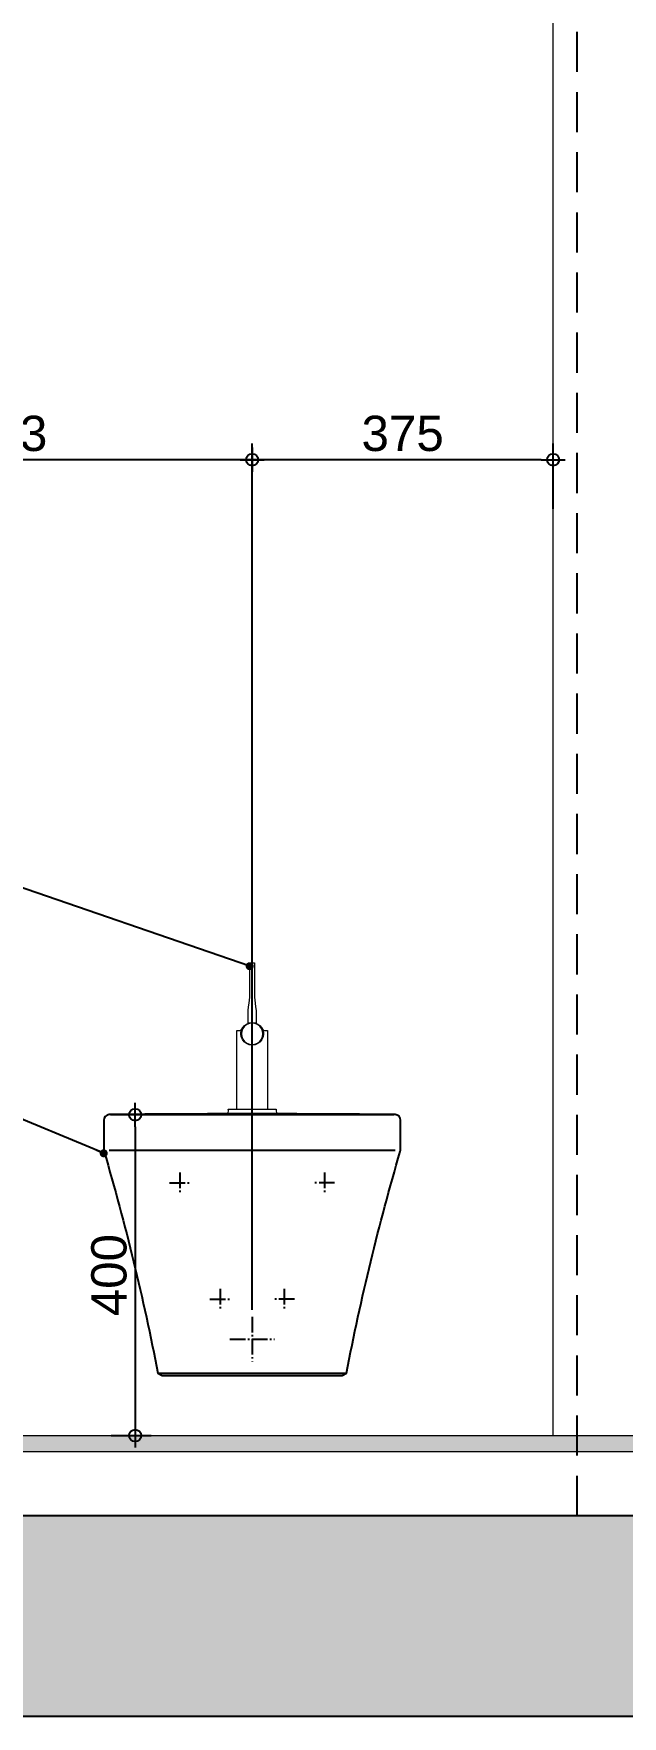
# Model space of a CAD drawing. Header units: inches. Extents: x 258415 to 640093, y 441672 to 945769.
# Drawn here: x 318775 to 319509, y 459374 to 461472 of the extents above; entities that cross this region are included whole.
import ezdxf

# ---------------------------------------------------------------- set-up
doc = ezdxf.new("R2010")
doc.units = ezdxf.units.IN
doc.header["$MEASUREMENT"] = 0
doc.linetypes.add('AM_DIN_G_W050', pattern=[13.75, 9.75, -1.5, 1, -1.5])
doc.linetypes.add('DASHED2', pattern=[0.375, 0.25, -0.125])
doc.layers.add('CQ Marble', color=6, linetype='Continuous', lineweight=0)
for name, color, linetype in [('CQ marble hatch', 8, 'Continuous'), ('CQ SANITARY WARES', 212, 'Continuous'), ('CQ section wall', 3, 'Continuous'), ('CQ Section walls', 3, 'Continuous'), ('CQ Wall hatch_CHB', 8, 'Continuous'), ('CQ_callout', 34, 'Continuous'), ('DIM', 251, 'Continuous'), ('SANITARY WARES', 212, 'Continuous')]:
    doc.layers.add(name, color=color, linetype=linetype)
doc.styles.get("Standard").update_dxf_attribs({"font": 'arial.ttf'})
doc.dimstyles.new('CQ Anno', dxfattribs={"dimscale": 40, "dimtxt": 2.2, "dimasz": 0.75, "dimexe": 1, "dimexo": 0.5, "dimgap": 0.5, "dimtad": 1, "dimrnd": 1, "dimdsep": 46, "dimtxsty": 'Standard', "dimblk": 'x-04-bw-gf-dim-50$0$DIM12', "dimcen": 0.0025, "dimdle": 0.5, "dimclrd": 8, "dimclre": 8, "dimclrt": 2, "dimazin": 2, "dimtfac": 1, "dimtix": 1, "dimtmove": 1, "dimatfit": 0, "dimfxl": 50, "dimtolj": 1, "dimtzin": 0, "dimlwd": -1, "dimarcsym": 1})
doc.dimstyles.get("Standard").update_dxf_attribs({"dimtxt": 0.18, "dimasz": 0.18, "dimexe": 0.18, "dimexo": 0.0625, "dimgap": 0.09, "dimtad": 0, "dimtih": 1, "dimtoh": 1, "dimdec": 4, "dimzin": 0, "dimdsep": 46, "dimtxsty": 'Standard', "dimcen": 0.09, "dimadec": 0, "dimazin": 0, "dimtfac": 1, "dimtdec": 4, "dimtofl": 0, "dimtmove": 0, "dimatfit": 3, "dimfxl": 1, "dimtolj": 1, "dimtzin": 0, "dimarcsym": 0})

# ---------------------------------------------------------------- blocks, each defined once
blk = doc.blocks.new('ff12 section a and b')
at = {"layer": 'CQ marble hatch', "ltscale": 1000}
h = blk.add_hatch(dxfattribs=at)
h.set_pattern_fill('ANSI36', color=256, scale=50, angle=90, style=0)
h.set_pattern_definition([(135, (-116487.402, -51258.8555), (-12.1533978, 3.314563037), [15.625, -3.125, 0, -3.125])])
h.paths.add_polyline_path([(308598.9, 459723.9), (308598.9, 459703.9), (312405.4, 459703.9), (312405.4, 459723.9)])
at = {"layer": 'CQ Wall hatch_CHB', "ltscale": 300, "extrusion": (1.65644e-08, -2.02966e-09, 1)}
h = blk.add_hatch(dxfattribs=at)
h.set_pattern_fill('AR-CONC', color=256, scale=10, angle=-13.9714, style=0)
h.set_pattern_definition([(36.028577, (-117982.78, -49373.48), (68.0890203, -23.40695), [7.5, -82.5]), (341.028577, (-117982.78, -49373.48), (4.6961155, 76.3439316), [6, -66]), (86.480021, (-117977.11, -49375.43), (72.7851354, 52.936981), [6.374019, -70.114211]), (32.212777, (-117977.95, -49354.07), (99.570572, -41.829513), [11.25, -123.75]), (82.664212, (-117969.65, -49357.56), (114.220033, 71.96377), [9.561034, -105.171376]), (337.21274, (-117977.95, -49354.07), (114.220033, 71.96377), [9, -99]), (7.028577, (-117969.455, -49361.34), (48.2040844, -53.482392), [7.5, -82.5]), (312.028577, (-117969.455, -49361.34), (41.119588, 64.495185), [6, -66]), (57.480021, (-117965.44, -49365.796), (89.323671, 11.012793), [6.374019, -70.114211]), (23.5285767, (-117982.78, -49373.481), (9.2173322, 32.010976), [0, -65.2, 0, -67, 0, -66.25]), (353.528577, (-117982.78, -49373.48), (35.0512903, 31.9228578), [0, -38.2, 0, -63.7, 0, -25.25]), (313.5285767, (-118004.42, -49368.097), (51.2584374, -15.0772595), [0, -25, 0, -78, 0, -103.5]), (303.528577, (-118014.125, -49365.683), (59.0102484, -4.3659754), [0, -32.5, 0, -51.8, 0, -73.5])])
h.paths.add_polyline_path([(308598.9, 463573.9), (308598.9, 463323.9), (312785.4, 463323.9), (312785.4, 463823.9), (312585.4, 463823.9), (312585.4, 463573.9)])
h.paths.add_polyline_path([(308598.9, 459623.9), (308598.9, 459373.9), (312785.4, 459373.9), (312785.4, 459623.9)])
at = {"layer": 'CQ Marble', "lineweight": 0, "ltscale": 0.03, "extrusion": (1.65644e-08, -2.02966e-09, 1), "elevation": 0}
for points in [[(312405.4, 459723.9), (308598.9, 459723.9)], [(312405.4, 459703.9), (308598.9, 459703.9)]]:
    blk.add_lwpolyline(points, dxfattribs=at)
at = {"layer": 'CQ Section walls', "extrusion": (1.65644e-08, -2.02966e-09, 1), "elevation": 0}
for points in [[(308598.9, 459623.9), (312785.4, 459623.9), (312785.4, 459373.9)], [(312785.4, 459373.9), (308598.9, 459373.9)]]:
    blk.add_lwpolyline(points, dxfattribs=at)
blk = doc.blocks.new('Duravit Durastyle Bidet 228615f')
at = {"color": 4, "linetype": 'AM_DIN_G_W050', "ltscale": 2}
for p, q in [((344, 126.1), (344, 149.7)), ((344, 118.3), (344, 118.2)), ((254, 67), (254, 41.3)), ((434, 67), (434, 41.3)), ((241.1, 54.2), (266.8, 54.2)), ((446.8, 54.2), (421.1, 54.2)), ((304, -78), (304, -103.7)), ((384, -78), (384, -103.7)), ((291.1, -90.8), (316.8, -90.8)), ((396.8, -90.8), (371.1, -90.8)), ((344, -113), (344, -168.7)), ((316.1, -140.8), (371.8, -140.8))]:
    blk.add_line(p, q, dxfattribs=at)
for p, q in [((167.4, 139.2), (520.5, 139.2)), ((166, 94.8), (522, 94.8)), ((226.5, -182.9), (461.5, -182.9))]:
    blk.add_line(p, q)
blk.add_lwpolyline([(528.6, 93.4, 0.068589), (529, 96.1), (529, 132.2, 0.411194), (522.1, 139.2, 0.005136), (165.8, 139.2, 0.408211), (159, 132.2), (159, 96.1, 0.071582), (159.4, 93.3, -0.023782), (226.5, -182.9), (231.9, -185.8), (456.1, -185.8), (461.5, -182.9, -0.023792)], format="xyb", close=True)
blk = doc.blocks.new('hansgrohe axor citterio E 36120000 f')
at = {"layer": 'SANITARY WARES', "linetype": 'Continuous', "lineweight": 0}
for p, q in [((36024.8, -968.4), (36024.7, -968.7)), ((36024.7, -968.7), (36024.7, -969.3)), ((36024.7, -969.3), (36024.7, -969.8)), ((36024.7, -969.8), (36024.7, -970.4)), ((36024.7, -970.4), (36024.7, -970.7)), ((36024.7, -970.7), (36024.7, -971)), ((36024.7, -971), (36024.7, -971.3)), ((36024.7, -971.3), (36024.7, -971.8)), ((36024.7, -971.8), (36024.7, -972.5)), ((36024.7, -972.5), (36024.7, -973.3)), ((36024.7, -973.3), (36024.7, -1012.7)), ((36025, -968.2), (36024.8, -968.4)), ((36025.2, -968.2), (36025, -968.2)), ((36025.3, -968.2), (36025.2, -968.2)), ((36027.8, -968.2), (36025.3, -968.2)), ((36030.2, -968.2), (36027.8, -968.2)), ((36030.3, -968.2), (36030.2, -968.2)), ((36030.5, -968.2), (36030.3, -968.2)), ((36030.7, -968.4), (36030.5, -968.2)), ((36030.8, -968.7), (36030.7, -968.4)), ((36030.8, -969.3), (36030.8, -968.7)), ((36030.8, -969.8), (36030.8, -969.3)), ((36030.8, -970.4), (36030.8, -969.8)), ((36030.8, -970.7), (36030.8, -970.4)), ((36030.8, -971), (36030.8, -970.7)), ((36030.8, -971.3), (36030.8, -971)), ((36030.8, -971.8), (36030.8, -971.3)), ((36030.8, -972.5), (36030.8, -971.8)), ((36030.8, -973.3), (36030.8, -972.5)), ((36030.8, -1012.7), (36030.8, -973.3)), ((36023.4, -1023.4), (36022.9, -1027.8)), ((36022.9, -1027.8), (36022.9, -1028.1)), ((36024.1, -1018.6), (36023.4, -1023.4)), ((36024.7, -1011.2), (36024.1, -1018.6)), ((36031.4, -1018.6), (36030.8, -1011.2)), ((36032.1, -1023.4), (36031.4, -1018.6)), ((36032.6, -1027.8), (36032.1, -1023.4)), ((36032.6, -1028.1), (36032.6, -1027.8)), ((36017.8, -1046.9), (36015.6, -1049.8)), ((36016.2, -1050.2), (36018.3, -1047.4)), ((36020.7, -1044.7), (36017.8, -1046.9)), ((36018.3, -1047.4), (36021.1, -1045.3)), ((36024.1, -1043.3), (36020.7, -1044.7)), ((36021.1, -1045.3), (36024.3, -1044)), ((36022.8, -1043.9), (36021.5, -1044.3)), ((36022.9, -1028.1), (36022.8, -1032.8)), ((36022.8, -1032.8), (36022.8, -1043.9)), ((36027.7, -1042.8), (36024.1, -1043.3)), ((36024.3, -1044), (36027.7, -1043.5)), ((36031.4, -1043.3), (36027.7, -1042.8)), ((36027.7, -1043.5), (36031.2, -1044)), ((36031.2, -1044), (36034.4, -1045.3)), ((36034.7, -1044.7), (36031.4, -1043.3)), ((36032.8, -1032.8), (36032.6, -1028.1)), ((36032.8, -1043.9), (36032.8, -1032.8)), ((36034, -1044.3), (36032.8, -1043.9)), ((36034.4, -1045.3), (36037.2, -1047.4)), ((36037.6, -1046.9), (36034.7, -1044.7)), ((36037.2, -1047.4), (36039.3, -1050.2)), ((36039.9, -1049.8), (36037.6, -1046.9)), ((36008.7, -1052.6), (36008.7, -1052.9)), ((36008.7, -1052.9), (36008.7, -1055.2)), ((36008.7, -1055.2), (36008.7, -1062.5)), ((36008.7, -1062.5), (36008.7, -1074.2)), ((36008.9, -1052.6), (36008.8, -1052.6)), ((36010.6, -1052.6), (36008.9, -1052.6)), ((36011.6, -1052.6), (36010.6, -1052.6)), ((36013.6, -1052.2), (36010.9, -1052.6)), ((36012.1, -1052.6), (36011.6, -1052.6)), ((36012.7, -1052.6), (36012.1, -1052.6)), ((36013, -1052.6), (36012.3, -1052.7)), ((36013.4, -1052.4), (36012.7, -1052.7)), ((36013.6, -1052.2), (36013.4, -1052.4)), ((36013.6, -1054.6), (36013.8, -1057.6)), ((36016, -1049.6), (36013.7, -1052.3)), ((36014.2, -1053.2), (36013.7, -1056.8)), ((36013.7, -1056.8), (36014.2, -1060.5)), ((36016.1, -1049.1), (36014, -1052.3)), ((36015.6, -1049.8), (36014.2, -1053.2)), ((36014.2, -1060.5), (36015.6, -1063.8)), ((36014.4, -1056.8), (36014.9, -1053.4)), ((36014.9, -1060.3), (36014.4, -1056.8)), ((36014.9, -1053.4), (36016.2, -1050.2)), ((36016.2, -1063.5), (36014.9, -1060.3)), ((36015.6, -1063.8), (36017.8, -1066.7)), ((36018.3, -1066.3), (36016.2, -1063.5)), ((36017.8, -1066.7), (36020.7, -1069)), ((36021.1, -1068.4), (36018.3, -1066.3)), ((36020.7, -1069), (36024.1, -1070.4)), ((36024.3, -1069.7), (36021.1, -1068.4)), ((36027.7, -1070.2), (36024.3, -1069.7)), ((36031.2, -1069.7), (36027.7, -1070.2)), ((36034.4, -1068.4), (36031.2, -1069.7)), ((36031.4, -1070.4), (36034.7, -1069)), ((36037.2, -1066.3), (36034.4, -1068.4)), ((36034.7, -1069), (36037.6, -1066.7)), ((36039.3, -1063.5), (36037.2, -1066.3)), ((36037.6, -1066.7), (36039.9, -1063.8)), ((36039.3, -1050.2), (36040.6, -1053.4)), ((36040.6, -1060.3), (36039.3, -1063.5)), ((36041.5, -1052.3), (36039.4, -1049.1)), ((36041.8, -1052.3), (36039.5, -1049.6)), ((36041.3, -1053.2), (36039.9, -1049.8)), ((36039.9, -1063.8), (36041.3, -1060.5)), ((36040.6, -1053.4), (36041.1, -1056.8)), ((36041.1, -1056.8), (36040.6, -1060.3)), ((36041.7, -1056.8), (36041.3, -1053.2)), ((36041.3, -1060.5), (36041.7, -1056.8)), ((36045.3, -1052.6), (36041.7, -1052.1)), ((36042.1, -1052.4), (36041.7, -1052.1)), ((36041.7, -1057.6), (36041.8, -1054.6)), ((36042.8, -1052.7), (36042.1, -1052.4)), ((36043.1, -1052.7), (36042.5, -1052.6)), ((36043.4, -1052.6), (36042.8, -1052.6)), ((36043.9, -1052.6), (36043.4, -1052.6)), ((36044.9, -1052.6), (36043.9, -1052.6)), ((36046.6, -1052.6), (36044.9, -1052.6)), ((36046.7, -1052.6), (36046.6, -1052.6)), ((36046.7, -1052.9), (36046.7, -1052.6)), ((36046.7, -1055.2), (36046.7, -1052.9)), ((36046.7, -1062.5), (36046.7, -1055.2)), ((36046.7, -1074.2), (36046.7, -1062.5)), ((36008.7, -1074.2), (36008.7, -1094.8)), ((36024.1, -1070.4), (36027.7, -1070.8)), ((36027.7, -1070.8), (36031.4, -1070.4)), ((36027.7, -1073.4), (36027.7, -1075.8)), ((36027.8, -1075.8), (36027.7, -1073.4)), ((36027.7, -1075.8), (36027.7, -1081.1)), ((36027.7, -1081.1), (36027.8, -1075.8)), ((36046.7, -1094.8), (36046.7, -1074.2)), ((36008.7, -1094.8), (36008.7, -1104.1)), ((36008.7, -1104.1), (36008.7, -1109.2)), ((36008.7, -1109.2), (36008.7, -1115.9)), ((36046.7, -1104.1), (36046.7, -1094.8)), ((36046.7, -1109.2), (36046.7, -1104.1)), ((36046.7, -1115.9), (36046.7, -1109.2)), ((36008.7, -1115.9), (36008.7, -1129.4)), ((36008.7, -1129.4), (36008.7, -1136.1)), ((36046.7, -1129.4), (36046.7, -1115.9)), ((36046.7, -1136.1), (36046.7, -1129.4)), ((35997.7, -1151.2), (35997.5, -1157.1)), ((35997.9, -1150.7), (35997.7, -1150.9)), ((35997.7, -1150.9), (35997.7, -1151.1)), ((35997.7, -1151.1), (35997.7, -1151.2)), ((35998.2, -1150.7), (35997.9, -1150.7)), ((35998.6, -1150.7), (35998.2, -1150.7)), ((35999.9, -1150.7), (35998.6, -1150.7)), ((36002, -1150.7), (35999.9, -1150.7)), ((36004.6, -1150.6), (36002, -1150.6)), ((36007.5, -1150.6), (36004.6, -1150.6)), ((36027.7, -1150.6), (36007.5, -1150.6)), ((36008.7, -1136.1), (36008.7, -1143.5)), ((36008.7, -1143.5), (36008.7, -1150.6)), ((36048, -1150.6), (36027.7, -1150.6)), ((36046.7, -1143.5), (36046.7, -1136.1)), ((36046.7, -1150.6), (36046.7, -1143.5)), ((36050.9, -1150.6), (36048, -1150.6)), ((36053.5, -1150.6), (36050.9, -1150.6)), ((36055.5, -1150.6), (36053.5, -1150.6)), ((36056.9, -1150.6), (36055.5, -1150.6)), ((36057.3, -1150.6), (36056.9, -1150.6)), ((36057.6, -1150.7), (36057.3, -1150.6)), ((36057.8, -1150.9), (36057.6, -1150.7)), ((36057.8, -1151.1), (36057.8, -1150.9)), ((36057.8, -1151.2), (36057.8, -1151.1)), ((36057.8, -1151.2), (36058, -1157.1)), ((35997.5, -1157.1), (35997.5, -1157.1)), ((35997.5, -1157.1), (35997.6, -1157.4)), ((35997.6, -1157.4), (35997.8, -1157.6)), ((35997.8, -1157.6), (35998, -1157.7)), ((35998, -1157.7), (35998.5, -1157.7)), ((35998.5, -1157.7), (35999.8, -1157.7)), ((35999.8, -1157.7), (36001.9, -1157.7)), ((36001.9, -1157.6), (36004.6, -1157.6)), ((36004.6, -1157.6), (36007.5, -1157.6)), ((36007.5, -1157.6), (36027.7, -1157.6)), ((36027.7, -1157.6), (36048, -1157.6)), ((36048, -1157.6), (36050.9, -1157.6)), ((36050.9, -1157.6), (36053.6, -1157.6)), ((36053.6, -1157.6), (36055.7, -1157.6)), ((36055.7, -1157.6), (36057, -1157.6)), ((36057, -1157.6), (36057.5, -1157.6)), ((36057.5, -1157.6), (36057.7, -1157.6)), ((36057.7, -1157.6), (36057.9, -1157.4)), ((36057.9, -1157.4), (36058, -1157.1))]:
    blk.add_line(p, q, dxfattribs=at)
blk = doc.blocks.new('x-04-bw-gf-dim-50$0$DIM12')
at = {"color": 8}
blk.add_line((-1, 0), (1, 0), dxfattribs=at)
blk.add_line((0, -1), (0, 1))
blk.add_circle((0, 0), 0.5)
blk = doc.blocks.new('*D370')
at = {"layer": 'Defpoints', "color": 0, "transparency": 16777216}
for p in [(319077.4, 460123.9, 0), (318861.5, 459723.9), (318901.5, 459723.9)]:
    blk.add_point(p, dxfattribs=at)
at = {"layer": 'DIM', "color": 8, "lineweight": -2, "transparency": 16777216}
for p, q in [((319067.4, 460123.9), (318881.5, 460123.9)), ((318871.5, 459723.9), (318921.5, 459723.9))]:
    blk.add_line(p, q, dxfattribs=at)
at = {"layer": 'DIM', "color": 8, "transparency": 16777216}
blk.add_line((318901.5, 460108.9), (318901.5, 459738.9), dxfattribs=at)
at = {"layer": 'DIM', "color": 8, "transparency": 16777216, "xscale": 15, "yscale": 15, "zscale": 15}
for p, rotation in [((318901.5, 460123.9), 90), ((318901.5, 459723.9), 270)]:
    blk.add_blockref('x-04-bw-gf-dim-50$0$DIM12', p, dxfattribs=dict(at, rotation=rotation))
at = {"layer": 'DIM', "color": 2, "transparency": 16777216, "insert": (318869, 459923.9), "char_height": 44, "attachment_point": 5, "rotation": 90}
blk.add_mtext('\\A1;400', dxfattribs=at)
blk = doc.blocks.new('*D371')
at = {"layer": 'Defpoints', "color": 0, "transparency": 16777216}
for p in [(319047.3, 460940.5), (319422.3, 460869.2, 0), (319047.3, 459874.8)]:
    blk.add_point(p, dxfattribs=at)
at = {"layer": 'DIM', "color": 8, "lineweight": -2, "transparency": 16777216}
for p, q in [((319047.3, 459884.8), (319047.3, 460960.5)), ((319422.3, 460879.2), (319422.3, 460960.5))]:
    blk.add_line(p, q, dxfattribs=at)
at = {"layer": 'DIM', "color": 8, "transparency": 16777216}
blk.add_line((319407.3, 460940.5), (319062.3, 460940.5), dxfattribs=at)
at = {"layer": 'DIM', "color": 8, "transparency": 16777216, "xscale": 15, "yscale": 15, "zscale": 15, "rotation": 180}
blk.add_blockref('x-04-bw-gf-dim-50$0$DIM12', (319047.3, 460940.5), dxfattribs=at)
at = {"layer": 'DIM', "color": 8, "transparency": 16777216, "xscale": 15, "yscale": 15, "zscale": 15}
blk.add_blockref('x-04-bw-gf-dim-50$0$DIM12', (319422.3, 460940.5), dxfattribs=at)
at = {"layer": 'DIM', "color": 2, "transparency": 16777216, "insert": (319234.8, 460973), "char_height": 44, "attachment_point": 5}
blk.add_mtext('\\A1;375', dxfattribs=at)
blk = doc.blocks.new('*D382')
at = {"layer": 'Defpoints', "color": 0, "transparency": 16777216}
for p in [(318434.3, 460940.5), (318434.3, 460778, 0), (319047.3, 459870.8, 0)]:
    blk.add_point(p, dxfattribs=at)
at = {"layer": 'DIM', "color": 8, "lineweight": -2, "transparency": 16777216}
for p, q in [((318434.3, 460788), (318434.3, 460960.5)), ((319047.3, 459880.8), (319047.3, 460960.5))]:
    blk.add_line(p, q, dxfattribs=at)
at = {"layer": 'DIM', "color": 8, "transparency": 16777216}
blk.add_line((319032.3, 460940.5), (318449.3, 460940.5), dxfattribs=at)
at = {"layer": 'DIM', "color": 8, "transparency": 16777216, "xscale": 15, "yscale": 15, "zscale": 15, "rotation": 180}
blk.add_blockref('x-04-bw-gf-dim-50$0$DIM12', (318434.3, 460940.5), dxfattribs=at)
at = {"layer": 'DIM', "color": 8, "transparency": 16777216, "xscale": 15, "yscale": 15, "zscale": 15}
blk.add_blockref('x-04-bw-gf-dim-50$0$DIM12', (319047.3, 460940.5), dxfattribs=at)
at = {"layer": 'DIM', "color": 2, "transparency": 16777216, "insert": (318740.8, 460973), "char_height": 44, "attachment_point": 5}
blk.add_mtext('\\A1;613', dxfattribs=at)

msp = doc.modelspace()

# ---------------------------------------------------------------- linework, layer by layer
at = {"layer": 'CQ Marble', "lineweight": 0, "ltscale": 1000}
msp.add_line((319422.265, 459723.855, 0), (319422.265, 462723.855, 0), dxfattribs=at)
at = {"layer": 'CQ section wall', "color": 251, "linetype": 'DASHED2', "ltscale": 200}
msp.add_line((319452.265, 459623.855, 0), (319452.265, 463323.855, 0), dxfattribs=at)

# ---------------------------------------------------------------- block references
at = {"layer": 'CQ SANITARY WARES', "xscale": -1}
msp.add_blockref('hansgrohe axor citterio E 36120000 f', (355074.984, 461281.586, 0), dxfattribs=at)
at = {"layer": 'CQ SANITARY WARES', "extrusion": (1.65644e-08, -2.02966e-09, 1)}
msp.add_blockref('Duravit Durastyle Bidet 228615f', (318703.272, 459984.78, 0.004), dxfattribs=at)
at = {"layer": 'CQ section wall', "xscale": -1}
msp.add_blockref('ff12 section a and b', (630464.254, 0), dxfattribs=at)

# ---------------------------------------------------------------- dimensions: what is measured, and where the dimension line sits
at = {"layer": 'DIM', "color": 8}
for base, p1, p2, picture, middle in [((318434.3405, 460940.4932), (319047.2648, 459870.7923, 0.0001), (318434.3405, 460777.971, 0), '*D382', (318740.8027, 460972.9735)), ((319047.265, 460940.493), (319422.265, 460869.189, 0), (319047.265, 459874.792), '*D371', (319234.765, 460972.973))]:
    dim = msp.add_linear_dim(base=base, p1=p1, p2=p2, dimstyle='CQ Anno', override={"dimscale": 20}, dxfattribs=at)
    dim.commit()
    dim.dimension.update_dxf_attribs({"geometry": picture, "text_midpoint": middle})
dim = msp.add_linear_dim(base=(318901.47, 459723.855), p1=(319077.405, 460123.855, 0.001), p2=(318861.47, 459723.855), angle=90, dimstyle='CQ Anno', override={"dimscale": 20}, dxfattribs=at)
dim.commit()
dim.dimension.update_dxf_attribs({"geometry": '*D370', "text_midpoint": (318869.005, 459923.855)})

# ---------------------------------------------------------------- leaders
at = {"layer": 'CQ_callout'}
for points in [[(319044.204, 460309.057), (317477.939, 460849.169), (317319.756, 460849.169)], [(318862.265, 460075.782), (317477.939, 460651.58), (317319.756, 460651.58)]]:
    msp.add_leader(points, dimstyle='Standard', override={"dimasz": 10, "dimldrblk": 'Dot', "dimfxl": 0.1, "dimarcsym": 2}, dxfattribs=at)

doc.saveas('drawing.dxf')
